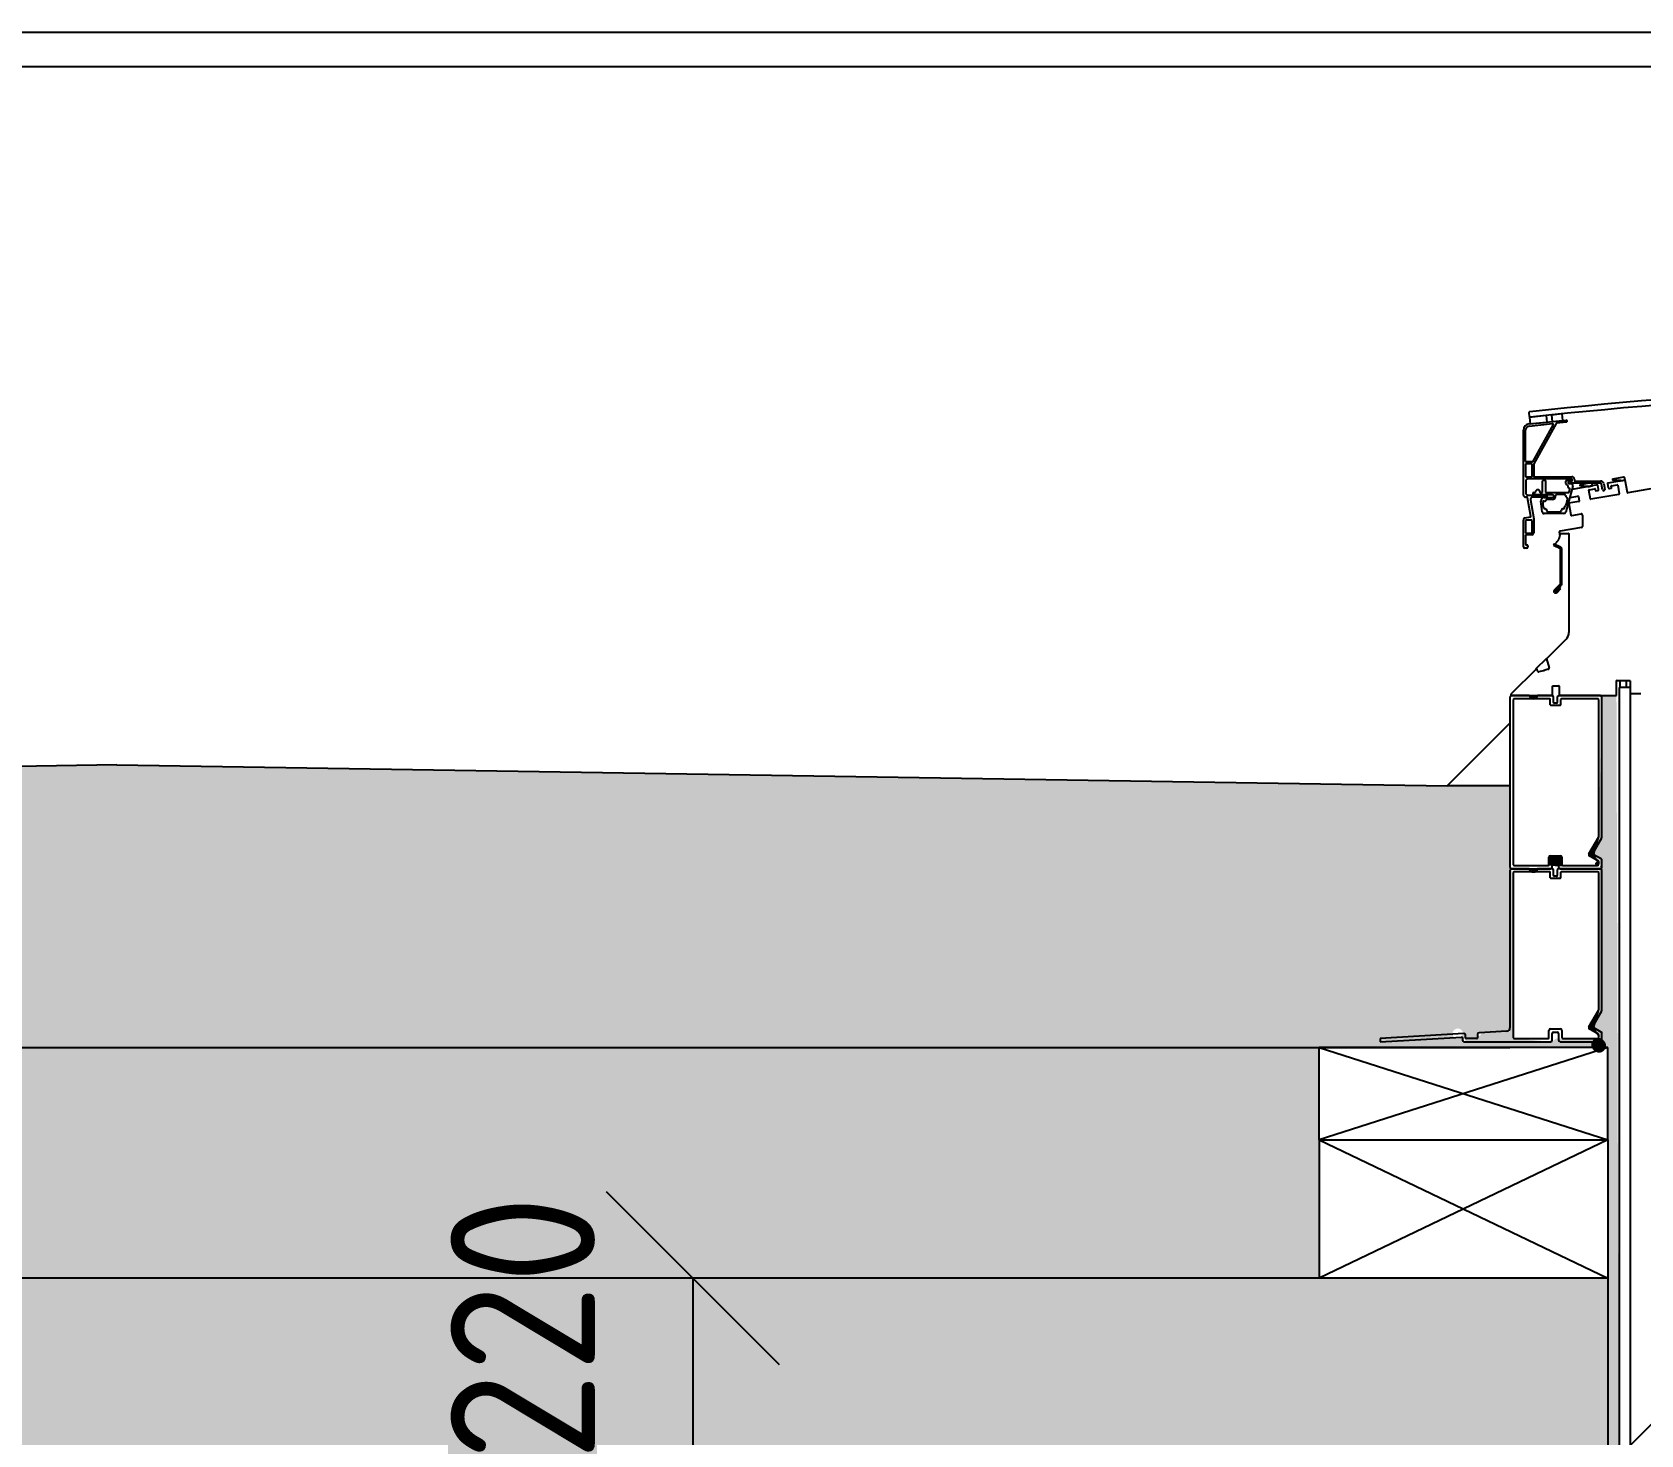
# Model space of a CAD drawing. Extents: x 3792242 to 5145247, y -1546315 to -1031918.
# Drawn here: x 4029057 to 4030451, y -1493366 to -1492150 of the extents above; entities that cross this region are included whole.
import ezdxf

# ---------------------------------------------------------------- set-up
doc = ezdxf.new("R2010")
doc.units = 0
doc.header["$MEASUREMENT"] = 0
doc.layers.get('0').update_dxf_attribs({"linetype": 'CONTINUOUS'})
doc.layers.get('Defpoints').update_dxf_attribs({"color": 61, "linetype": 'CONTINUOUS'})
for name, color, linetype in [('body', 7, 'CONTINUOUS'), ('HATCH', 7, 'CONTINUOUS'), ('KÓTY', 4, 'CONTINUOUS'), ('MÚRY', 1, 'CONTINUOUS'), ('OKNÁ', 143, 'CONTINUOUS'), ('TENKÁ', 7, 'CONTINUOUS'), ('ŠRAFY', 82, 'CONTINUOUS'), ('šrafy-múry', 8, 'CONTINUOUS')]:
    doc.layers.add(name, color=color, linetype=linetype)
doc.styles.add('STYLE1', font='isocp.shx')
doc.dimstyles.new('STANDARD-50', dxfattribs={"dimtxt": 125, "dimasz": 150, "dimexe": 10, "dimexo": 200, "dimgap": 20, "dimtad": 1, "dimdsep": 46, "dimlunit": 6, "dimtxsty": 'STYLE1', "dimblk1": 'OBLIQUE', "dimblk2": 'OBLIQUE', "dimsah": 1, "dimcen": 2.5, "dimse1": 1, "dimse2": 1, "dimadec": 0, "dimazin": 0, "dimtfac": 1, "dimtmove": 1, "dimatfit": 3, "dimldrblk": 'OBLIQUE', "dimfxl": 1, "dimtolj": 1, "dimtzin": 0, "dimarcsym": 0})
pattern_1 = [(0, (-1113810.456, 33513.662), (0, 37.5), [37.5, -37.5]), (90, (-1113810.456, 33513.662), (-37.5, 2e-15), [37.5, -37.5])]
pattern_2 = [(45, (-1113810.45642, 33513.66202), (-0.0883883476483, 0.0883883476483), [])]

# ---------------------------------------------------------------- blocks, each defined once
blk = doc.blocks.new('_OBLIQUE')
at = {"color": 0, "linetype": 'ByBlock'}
blk.add_line((-0.5, -0.5), (0.5, 0.5), dxfattribs=at)
blk = doc.blocks.new('*D39937')
at = {"layer": 'Defpoints', "color": 0}
for p in [(4030422, -1493170.1), (4031322, -1493170.1), (4031322, -1493394.3)]:
    blk.add_point(p, dxfattribs=at)
at = {"layer": 'KÓTY', "color": 0, "lineweight": -2}
blk.add_line((4030422, -1493394.3), (4031322, -1493394.3), dxfattribs=at)
at = {"layer": 'KÓTY', "color": 0, "linetype": 'ByBlock', "lineweight": -2, "xscale": 150, "yscale": 150, "zscale": 150, "rotation": 180}
blk.add_blockref('_OBLIQUE', (4030422, -1493394.3), dxfattribs=at)
at = {"layer": 'KÓTY', "color": 0, "linetype": 'ByBlock', "lineweight": -2, "xscale": 150, "yscale": 150, "zscale": 150}
blk.add_blockref('_OBLIQUE', (4031322, -1493394.3), dxfattribs=at)
at = {"layer": 'KÓTY', "color": 0, "insert": (4030872, -1493311.8), "char_height": 125, "attachment_point": 5, "style": 'STYLE1'}
blk.add_mtext('\\A1;900', dxfattribs=at)
blk = doc.blocks.new('*D49934')
at = {"layer": 'Defpoints', "color": 0}
for p in [(4029121.5, -1493230.1), (4029121.5, -1493450.1), (4029629.5, -1493450.1)]:
    blk.add_point(p, dxfattribs=at)
at = {"layer": 'KÓTY', "color": 0, "lineweight": -2, "ltscale": 0.25}
blk.add_line((4029629.5, -1493230.1), (4029629.5, -1493450.1), dxfattribs=at)
at = {"layer": 'KÓTY', "color": 0, "linetype": 'ByBlock', "lineweight": -2, "xscale": 150, "yscale": 150, "zscale": 150}
for p, rotation in [((4029629.5, -1493230.1), 90), ((4029629.5, -1493450.1), 270)]:
    blk.add_blockref('_OBLIQUE', p, dxfattribs=dict(at, rotation=rotation))
at = {"layer": 'KÓTY', "color": 0, "insert": (4029482, -1493273.3), "char_height": 125, "attachment_point": 5, "rotation": 90, "style": 'STYLE1'}
blk.add_mtext('\\A1;220', dxfattribs=at)
blk = doc.blocks.new('*D49991')
at = {"layer": 'Defpoints', "color": 0}
for p in [(4030560, -1493230.1), (4030560, -1496130.1), (4030560, -1496130.1)]:
    blk.add_point(p, dxfattribs=at)
at = {"layer": 'KÓTY', "color": 0, "lineweight": -2, "ltscale": 0.25}
blk.add_line((4030560, -1493230.1), (4030560, -1496130.1), dxfattribs=at)
at = {"layer": 'KÓTY', "color": 0, "linetype": 'ByBlock', "lineweight": -2, "xscale": 150, "yscale": 150, "zscale": 150}
for p, rotation in [((4030560, -1493230.1), 90), ((4030560, -1496130.1), 270)]:
    blk.add_blockref('_OBLIQUE', p, dxfattribs=dict(at, rotation=rotation))
at = {"layer": 'KÓTY', "color": 0, "insert": (4030477.5, -1494680.1), "char_height": 125, "attachment_point": 5, "rotation": 90, "style": 'STYLE1'}
blk.add_mtext('\\A1;2ﾠ900', dxfattribs=at)

msp = doc.modelspace()

# ---------------------------------------------------------------- hatches: boundary and pattern name
at = {"layer": 'HATCH'}
h = msp.add_hatch(dxfattribs=at)
h.set_pattern_fill('ANSI31', color=256)
h.set_pattern_definition(pattern_2)
edge = h.paths.add_edge_path()
edge.add_arc((4030380.636, -1492733.09), 0.45, 270, 360)
h = msp.add_hatch(dxfattribs=at)
h.set_pattern_fill('ANSI31', color=256)
h.set_pattern_definition(pattern_2)
edge = h.paths.add_edge_path()
edge.add_arc((4030413.57, -1492869.017), 0.562, 179.98819, 60.009884, ccw=False)
h.paths.add_polyline_path([(4030414.132, -1492847.55), (4030409.916, -1492863.01), (4030413.851, -1492868.53), (4030406.074, -1492864.039)], flags=16)
h = msp.add_hatch(dxfattribs=at)
h.set_pattern_fill('ANSI31', color=256)
h.set_pattern_definition(pattern_2)
h.paths.add_polyline_path([(4030380.852, -1492863.852), (4030382.821, -1492872.29), (4030377.162, -1492872.29), (4030371.008, -1492871.727), (4030371.008, -1492865.258)])
h = msp.add_hatch(dxfattribs=at)
h.set_pattern_fill('ANSI31', color=256)
h.set_pattern_definition(pattern_2)
edge = h.paths.add_edge_path()
edge.add_arc((4030412.867, -1492871.024), 1.266, 270, 243.641798, ccw=False)
h = msp.add_hatch(dxfattribs=at)
h.set_pattern_fill('ANSI31', color=256)
h.set_pattern_definition(pattern_2)
edge = h.paths.add_edge_path()
edge.add_arc((4030416.566, -1492873.317), 0.536, 85.516911, 314.999909, ccw=False)
h = msp.add_hatch(dxfattribs=at)
h.set_pattern_fill('ANSI31', color=256)
h.set_pattern_definition(pattern_2)
edge = h.paths.add_edge_path()
edge.add_arc((4030380.636, -1492883.09), 0.45, 270, 360)
h = msp.add_hatch(dxfattribs=at)
h.set_pattern_fill('ANSI31', color=256)
h.set_pattern_definition(pattern_2)
edge = h.paths.add_edge_path()
edge.add_arc((4030381.649, -1492878.477), 0.563, 90, 179.993176, ccw=False)
h = msp.add_hatch(dxfattribs=at)
h.set_pattern_fill('ANSI31', color=256)
h.set_pattern_definition(pattern_2)
edge = h.paths.add_edge_path()
edge.add_arc((4030413.57, -1493019.017), 0.562, 179.98819, 60.009884, ccw=False)
h.paths.add_polyline_path([(4030409.916, -1493013.01), (4030413.851, -1493018.53), (4030406.074, -1493014.039), (4030414.132, -1492997.55)], flags=16)
h = msp.add_hatch(dxfattribs=at)
h.set_pattern_fill('ANSI31', color=256)
h.set_pattern_definition(pattern_2)
edge = h.paths.add_edge_path()
edge.add_arc((4030414.199, -1493027.981), 5.845, 103.179101, 76.820899)
at = {"layer": 'OKNÁ'}
h = msp.add_hatch(color=256, dxfattribs=at)
edge = h.paths.add_edge_path()
edge.add_line((4030361.253, -1492725.102), (4030353.992, -1492725.102))
edge.add_arc((4030357.623, -1492724.165), 3.75, 194.477474, 345.522526)
h = msp.add_hatch(color=256, dxfattribs=at)
edge = h.paths.add_edge_path()
edge.add_line((4030361.253, -1492875.102), (4030353.992, -1492875.102))
edge.add_arc((4030357.623, -1492874.165), 3.75, 194.477474, 345.522526)
at = {"layer": 'ŠRAFY'}
h = msp.add_hatch(dxfattribs=at)
h.set_pattern_fill('SQUARE', color=256, scale=300)
h.set_pattern_definition(pattern_1)
h.paths.add_polyline_path([(4030172.044, -1493030.108), (4030337.257, -1493030.108), (4030422.044, -1493030.108), (4030422.044, -1493110.108), (4030422.044, -1493230.108), (4030422.044, -1493450.108), (4030054.221, -1493450.108), (4029304.221, -1493450.108), (4029172.044, -1493450.108), (4029172.044, -1493500.108), (4030431.886, -1493500.108), (4030429.543, -1492725.102), (4030416.945, -1492725.102), (4030414.132, -1492847.55), (4030406.074, -1492864.039), (4030413.851, -1492868.53), (4030416.945, -1492873.696), (4030413.57, -1492877.915), (4030414.132, -1492997.55), (4030406.074, -1493014.039), (4030413.851, -1493018.53), (4030415.532, -1493022.29), (4030382.821, -1493022.29), (4030377.158, -1493022.29), (4030373.606, -1493025.102), (4030340.632, -1493022.29), (4030340.07, -1493015.563), (4030340.07, -1492878.477), (4030337.257, -1492875.102), (4030337.257, -1492803.248), (4030282.857, -1492803.248), (4029130.474, -1492785.132), (4022132.044, -1492890.108), (4020592.044, -1492812.858), (4018192.044, -1492848.858), (4015442.044, -1492890.108), (4013439.044, -1492860.063), (4012402.044, -1492844.508), (4009362.044, -1492890.108), (4009362.044, -1493030.108)])
h.paths.add_polyline_path([(4009864.544, -1493023.907), (4009864.544, -1492736.309), (4010114.544, -1492736.309), (4010114.544, -1493023.907)], flags=24)
h.paths.add_polyline_path([(4030409.916, -1493013.01), (4030413.851, -1493018.53), (4030406.074, -1493014.039), (4030414.132, -1492997.55)], flags=16)
h.paths.add_polyline_path([(4030414.132, -1492847.55), (4030409.916, -1492863.01), (4030413.851, -1492868.53), (4030406.074, -1492864.039)], flags=16)
edge = h.paths.add_edge_path(flags=16)
edge.add_arc((4030310.539, -1493018.696), 1.406, 93.342449, 81.023743, ccw=False)
edge = h.paths.add_edge_path(flags=16)
edge.add_arc((4030297.414, -1493023.696), 1.406, 0.000182, 270, ccw=False)
edge = h.paths.add_edge_path(flags=16)
edge.add_arc((4030292.056, -1493018.045), 4.463, 355.596642, 318.753765)
edge = h.paths.add_edge_path(flags=16)
edge.add_arc((4030295.445, -1493021.549), 0.563, 180.001833, 93.3409, ccw=False)
edge = h.paths.add_edge_path(flags=16)
edge.add_arc((4030308.57, -1493021.727), 0.562, 269.99853, 217.362161, ccw=False)
edge = h.paths.add_edge_path(flags=16)
edge.add_arc((4030299.382, -1493021.727), 0.562, 270.00147, 359.996396)
h.paths.add_polyline_path([(4029357.044, -1493417.137), (4029357.044, -1493129.539), (4029607.044, -1493129.539), (4029607.044, -1493417.137)], flags=24)
h.paths.add_polyline_path([(4022658.044, -1493417.137), (4022658.044, -1493129.539), (4022908.044, -1493129.539), (4022908.044, -1493417.137)], flags=24)
h.paths.add_polyline_path([(4014982.044, -1493417.137), (4014982.044, -1493129.539), (4015232.044, -1493129.539), (4015232.044, -1493417.137)], flags=24)
h.paths.add_polyline_path([(4009799.544, -1493417.137), (4009799.544, -1493129.539), (4010049.544, -1493129.539), (4010049.544, -1493417.137)], flags=24)
h = msp.add_hatch(dxfattribs=at)
h.set_pattern_fill('SQUARE', color=256, scale=300)
h.set_pattern_definition(pattern_1)
h.paths.add_polyline_path([(4030172.044, -1493030.108), (4009362.044, -1493030.108), (4009362.044, -1493230.108), (4030172.044, -1493230.108), (4030172.044, -1493110.108)])
h.paths.add_polyline_path([(4029357.044, -1493417.137), (4029357.044, -1493129.539), (4029607.044, -1493129.539), (4029607.044, -1493417.137)], flags=24)
h.paths.add_polyline_path([(4022658.044, -1493417.137), (4022658.044, -1493129.539), (4022908.044, -1493129.539), (4022908.044, -1493417.137)], flags=24)
h.paths.add_polyline_path([(4014982.044, -1493417.137), (4014982.044, -1493129.539), (4015232.044, -1493129.539), (4015232.044, -1493417.137)], flags=24)
h.paths.add_polyline_path([(4009799.544, -1493417.137), (4009799.544, -1493129.539), (4010049.544, -1493129.539), (4010049.544, -1493417.137)], flags=24)
at = {"layer": 'šrafy-múry'}
h = msp.add_hatch(dxfattribs=at)
h.set_pattern_fill('ANSI36', color=253, scale=800, angle=360)
h.set_pattern_definition([(45, (139723.04, 33513.66), (53.0330086, 194.4543648), [250, -50, 0, -50])])
h.paths.add_polyline_path([(4030422.044, -1493230.108), (4009362.044, -1493230.108), (4009162.044, -1493230.108), (4009162.044, -1492530.108), (4009002.044, -1492530.108), (4009002.044, -1493700.108), (4009252.044, -1493700.108), (4009252.044, -1493450.108), (4012402.044, -1493450.108), (4012517.044, -1493450.108), (4015592.044, -1493450.108), (4015592.044, -1493700.108), (4015892.044, -1493700.108), (4015892.044, -1493450.108), (4022232.044, -1493450.108), (4022232.044, -1493700.108), (4022532.044, -1493700.108), (4022532.044, -1493450.108), (4028872.044, -1493450.108), (4028872.044, -1493700.108), (4029172.044, -1493700.108), (4029172.044, -1493450.108), (4030422.044, -1493450.108)])
h.paths.add_polyline_path([(4031322.044, -1493450.108), (4032187.044, -1493450.108), (4032302.044, -1493450.108), (4035512.044, -1493450.108), (4035512.044, -1493700.108), (4035812.044, -1493700.108), (4035812.044, -1493450.108), (4042092.044, -1493450.108), (4042092.044, -1493700.108), (4042432.044, -1493700.108), (4042432.044, -1492280.108), (4042272.044, -1492280.108), (4042272.044, -1493230.108), (4042072.044, -1493230.108), (4031322.044, -1493230.108)])

# ---------------------------------------------------------------- linework, layer by layer
for p, q in [((4030431.886, -1492718.217), (4030431.886, -1493523.546)), ((4030441.261, -1492722.302), (4030441.261, -1493516.046))]:
    msp.add_line(p, q)
at = {"layer": 'body'}
for p, q in [((4030172.044, -1493110.108), (4030422.044, -1493230.108)), ((4030422.044, -1493110.108), (4030172.044, -1493230.108))]:
    msp.add_line(p, q, dxfattribs=at)
at = {"layer": 'MÚRY'}
for p, q in [((4030282.834, -1492803.271), (4030337.257, -1492748.847)), ((4029130.474, -1492785.132), (4022132.044, -1492890.108)), ((4029130.474, -1492785.132), (4030282.834, -1492803.271)), ((4030422.044, -1493110.108), (4030422.044, -1493450.108))]:
    msp.add_line(p, q, dxfattribs=at)
at = {"layer": 'OKNÁ'}
for p, q in [((4030353.61, -1492480.072), (4030353.906, -1492482.868)), ((4030368.993, -1492482.432), (4030354.074, -1492483.989)), ((4030369.585, -1492488.026), (4030368.993, -1492482.432)), ((4030382.62, -1492481.03), (4030373.292, -1492481.973)), ((4030373.292, -1492481.973), (4030373.863, -1492487.569)), ((4030383.191, -1492486.626), (4030382.62, -1492481.03)), ((4030348.917, -1492551.301), (4030348.917, -1492495.083)), ((4030350.792, -1492522.145), (4030350.792, -1492495.083)), ((4030353.792, -1492489.671), (4030386.107, -1492486.285)), ((4030353.988, -1492491.536), (4030374.254, -1492489.412)), ((4030354.074, -1492483.989), (4030354.666, -1492489.582)), ((4030354.666, -1492489.582), (4030369.585, -1492488.026)), ((4030374.713, -1492490.106), (4030356.828, -1492522.372)), ((4030377.307, -1492489.294), (4030357.976, -1492524.168)), ((4030373.863, -1492487.569), (4030383.191, -1492486.626)), ((4030386.166, -1492488.165), (4030377.668, -1492489.055)), ((4030386.417, -1492486.565), (4030386.417, -1492487.885)), ((4030350.792, -1492524.395), (4030350.792, -1492535.082)), ((4030356.136, -1492524.114), (4030351.074, -1492524.114)), ((4030356.418, -1492522.614), (4030351.261, -1492522.614)), ((4030356.417, -1492535.082), (4030356.417, -1492524.395)), ((4030357.917, -1492524.395), (4030357.917, -1492534.895)), ((4030351.074, -1492535.364), (4030356.136, -1492535.364)), ((4030390.824, -1492537.239), (4030352.855, -1492537.239)), ((4030358.386, -1492535.364), (4030390.824, -1492535.364)), ((4030365.505, -1492549.206), (4030365.505, -1492538.894)), ((4030365.973, -1492538.425), (4030367.725, -1492538.425)), ((4030368.194, -1492538.894), (4030368.194, -1492549.206)), ((4030387.613, -1492537.488), (4030388.153, -1492537.488)), ((4030388.912, -1492538.864), (4030388.082, -1492538.864)), ((4030391.292, -1492538.645), (4030391.292, -1492537.707)), ((4030393.167, -1492537.707), (4030393.167, -1492538.645)), ((4030437.146, -1492538.304), (4030422.114, -1492540.954)), ((4030435.757, -1492535.829), (4030426.339, -1492537.49)), ((4030426.382, -1492538.046), (4030433.014, -1492538.473)), ((4030433.044, -1492539.031), (4030437.146, -1492538.307)), ((4030437.146, -1492538.307), (4030436.843, -1492536.59)), ((4030439.051, -1492549.106), (4030437.146, -1492538.304)), ((4030350.98, -1492539.114), (4030350.98, -1492549.426)), ((4030352.855, -1492551.301), (4030368.605, -1492551.301)), ((4030357.943, -1492549.206), (4030358.827, -1492549.206)), ((4030373.88, -1492550.958), (4030357.943, -1492550.958)), ((4030363.876, -1492549.206), (4030365.505, -1492549.206)), ((4030368.194, -1492549.206), (4030387.977, -1492549.206)), ((4030384.372, -1492550.835), (4030377.698, -1492550.835)), ((4030391.7, -1492543.598), (4030385.704, -1492565.975)), ((4030385.8, -1492541.176), (4030385.8, -1492539.301)), ((4030387.551, -1492539.395), (4030387.551, -1492540.707)), ((4030388.082, -1492541.238), (4030389.889, -1492541.238)), ((4030388.489, -1492548.813), (4030389.248, -1492545.981)), ((4030390.94, -1492546.616), (4030389.227, -1492553.011)), ((4030389.417, -1492539.582), (4030389.417, -1492539.395)), ((4030389.547, -1492553.361), (4030396.185, -1492552.19)), ((4030389.699, -1492539.114), (4030390.824, -1492539.114)), ((4030415.75, -1492540.989), (4030390.824, -1492540.989)), ((4030413.142, -1492542.537), (4030391.163, -1492546.412)), ((4030393.636, -1492539.114), (4030415.75, -1492539.114)), ((4030396.511, -1492552.418), (4030397.228, -1492556.481)), ((4030407.413, -1492540.827), (4030397.995, -1492542.488)), ((4030398.038, -1492543.044), (4030404.669, -1492543.471)), ((4030404.7, -1492544.028), (4030408.802, -1492543.305)), ((4030407.014, -1492554.755), (4030405.646, -1492546.996)), ((4030405.874, -1492546.671), (4030410.86, -1492545.792)), ((4030431.714, -1492550.685), (4030407.34, -1492554.983)), ((4030408.802, -1492543.305), (4030408.499, -1492541.588)), ((4030408.802, -1492543.305), (4030408.802, -1492543.305)), ((4030411.186, -1492546.02), (4030411.447, -1492547.5)), ((4030411.772, -1492547.728), (4030413.342, -1492547.452)), ((4030414.102, -1492546.365), (4030413.467, -1492542.765)), ((4030417.557, -1492546.776), (4030416.673, -1492541.763)), ((4030418.519, -1492541.438), (4030419.403, -1492546.451)), ((4030421.796, -1492541.409), (4030422.412, -1492544.9)), ((4030423.498, -1492545.661), (4030425.067, -1492545.384)), ((4030425.295, -1492545.058), (4030425.035, -1492543.581)), ((4030425.263, -1492543.255), (4030430.249, -1492542.376)), ((4030430.575, -1492542.604), (4030431.942, -1492550.36)), ((4030433.044, -1492539.031), (4030433.044, -1492539.031)), ((4030462.472, -1492545.262), (4030439.377, -1492549.334)), ((4030352.116, -1492553.176), (4030350.792, -1492553.176)), ((4030355.433, -1492569.759), (4030352.578, -1492553.563)), ((4030354.992, -1492555.377), (4030357.885, -1492571.784)), ((4030368.605, -1492553.176), (4030356.838, -1492553.176)), ((4030365.12, -1492565.69), (4030364.144, -1492556.628)), ((4030366.94, -1492553.519), (4030373.88, -1492553.519)), ((4030373.88, -1492555.147), (4030369.328, -1492555.147)), ((4030370.238, -1492565.736), (4030380.681, -1492565.736)), ((4030384.583, -1492562.423), (4030385.025, -1492560.772)), ((4030388.178, -1492558.648), (4030389.884, -1492568.324)), ((4030396.999, -1492556.806), (4030388.406, -1492558.322)), ((4030348.917, -1492596.301), (4030348.917, -1492572.957)), ((4030350.467, -1492571.111), (4030355.053, -1492570.302)), ((4030350.792, -1492573.239), (4030350.792, -1492583.926)), ((4030356.136, -1492572.957), (4030351.074, -1492572.957)), ((4030356.417, -1492583.926), (4030356.417, -1492573.239)), ((4030357.917, -1492572.159), (4030357.917, -1492583.926)), ((4030383.893, -1492567.364), (4030366.984, -1492567.364)), ((4030399.237, -1492579.336), (4030380.63, -1492582.616)), ((4030390.97, -1492569.084), (4030398.911, -1492567.684)), ((4030400.011, -1492568.607), (4030400.011, -1492578.412)), ((4030350.792, -1492586.176), (4030350.792, -1492593.957)), ((4030351.074, -1492584.207), (4030356.136, -1492584.207)), ((4030356.136, -1492585.707), (4030351.261, -1492585.707)), ((4030351.261, -1492594.426), (4030351.73, -1492594.426)), ((4030375.426, -1492593.852), (4030376.572, -1492593.235)), ((4030376.572, -1492593.235), (4030377.785, -1492592.155)), ((4030377.785, -1492592.155), (4030378.292, -1492591.531)), ((4030378.292, -1492591.531), (4030378.688, -1492591.029)), ((4030378.688, -1492591.029), (4030378.992, -1492590.624)), ((4030378.992, -1492590.624), (4030379.222, -1492590.296)), ((4030379.222, -1492590.296), (4030379.398, -1492590.021)), ((4030379.398, -1492590.021), (4030379.538, -1492589.778)), ((4030379.538, -1492589.778), (4030379.658, -1492589.547)), ((4030379.658, -1492589.547), (4030379.763, -1492589.325)), ((4030379.763, -1492589.325), (4030379.854, -1492589.111)), ((4030379.854, -1492589.111), (4030379.935, -1492588.906)), ((4030379.935, -1492588.906), (4030380.007, -1492588.708)), ((4030380.007, -1492588.708), (4030380.072, -1492588.517)), ((4030380.072, -1492588.517), (4030380.132, -1492588.333)), ((4030380.132, -1492588.333), (4030380.189, -1492588.156)), ((4030380.189, -1492588.156), (4030380.245, -1492587.985)), ((4030380.245, -1492587.985), (4030380.299, -1492587.82)), ((4030380.299, -1492587.82), (4030380.352, -1492587.659)), ((4030380.407, -1492584.771), (4030380.324, -1492584.477)), ((4030380.352, -1492587.659), (4030380.401, -1492587.502)), ((4030380.401, -1492587.502), (4030380.448, -1492587.348)), ((4030380.435, -1492584.874), (4030380.407, -1492584.771)), ((4030380.466, -1492584.992), (4030380.435, -1492584.874)), ((4030380.448, -1492587.348), (4030380.49, -1492587.197)), ((4030380.499, -1492585.122), (4030380.466, -1492584.992)), ((4030380.49, -1492587.197), (4030380.528, -1492587.048)), ((4030380.53, -1492585.261), (4030380.499, -1492585.122)), ((4030380.528, -1492587.048), (4030380.56, -1492586.899)), ((4030380.56, -1492585.406), (4030380.53, -1492585.261)), ((4030380.586, -1492585.556), (4030380.56, -1492585.406)), ((4030380.56, -1492586.899), (4030380.587, -1492586.751)), ((4030380.608, -1492585.707), (4030380.586, -1492585.556)), ((4030380.587, -1492586.751), (4030380.608, -1492586.603)), ((4030380.624, -1492585.858), (4030380.608, -1492585.707)), ((4030380.608, -1492586.603), (4030380.624, -1492586.454)), ((4030380.633, -1492586.008), (4030380.624, -1492585.858)), ((4030380.624, -1492586.454), (4030380.633, -1492586.306)), ((4030380.636, -1492586.157), (4030380.633, -1492586.008)), ((4030380.633, -1492586.306), (4030380.636, -1492586.157)), ((4030380.793, -1492584.477), (4030388.011, -1492584.477)), ((4030388.293, -1492584.758), (4030388.293, -1492670.319)), ((4030351.73, -1492597.239), (4030349.855, -1492597.239)), ((4030352.667, -1492595.364), (4030352.667, -1492596.301)), ((4030385.821, -1492676.286), (4030369.102, -1492693.005)), ((4030360.222, -1492701.885), (4030338.136, -1492723.971)), ((4030359.768, -1492702.029), (4030369.143, -1492692.655)), ((4030361.181, -1492703.831), (4030360.693, -1492702.011)), ((4030365.924, -1492703.53), (4030362.329, -1492704.494)), ((4030366.525, -1492703.855), (4030365.924, -1492703.53)), ((4030366.831, -1492703.287), (4030366.525, -1492703.855)), ((4030370.479, -1492702.31), (4030366.831, -1492703.287)), ((4030369.029, -1492693.277), (4030371.142, -1492701.162)), ((4030374.23, -1492724.821), (4030374.23, -1492716.946)), ((4030374.511, -1492716.665), (4030379.574, -1492716.665)), ((4030379.855, -1492716.946), (4030379.855, -1492724.821)), ((4030429.543, -1492725.102), (4030429.543, -1492712.258)), ((4030429.824, -1492711.977), (4030432.824, -1492711.977)), ((4030441.261, -1492718.217), (4030431.886, -1492718.217)), ((4030432.589, -1492711.977), (4030432.589, -1492718.217)), ((4030432.824, -1492711.977), (4030437.511, -1492711.977)), ((4030437.511, -1492711.977), (4030440.98, -1492711.977)), ((4030437.969, -1492711.977), (4030437.969, -1492718.217)), ((4030441.261, -1492712.258), (4030441.261, -1492722.29)), ((4030337.257, -1492726.508), (4030337.257, -1492873.696)), ((4030338.605, -1492725.102), (4030373.949, -1492725.102)), ((4030353.992, -1492725.102), (4030338.664, -1492725.102)), ((4030340.07, -1492728.477), (4030340.07, -1492871.727)), ((4030371.618, -1492727.915), (4030340.632, -1492727.915)), ((4030373.587, -1492725.102), (4030361.253, -1492725.102)), ((4030372.18, -1492733.09), (4030372.18, -1492728.477)), ((4030380.636, -1492733.54), (4030372.63, -1492733.54)), ((4030374.993, -1492731.102), (4030374.993, -1492726.508)), ((4030377.711, -1492731.665), (4030375.555, -1492731.665)), ((4030378.274, -1492726.508), (4030378.274, -1492731.102)), ((4030415.539, -1492725.102), (4030379.68, -1492725.102)), ((4030380.136, -1492725.102), (4030429.543, -1492725.102)), ((4030381.086, -1492728.477), (4030381.086, -1492733.09)), ((4030413.57, -1492727.915), (4030381.649, -1492727.915)), ((4030414.132, -1492847.55), (4030414.132, -1492728.477)), ((4030416.945, -1492848.304), (4030416.945, -1492726.508)), ((4030442.199, -1492723.227), (4030450.636, -1492723.227)), ((4030337.244, -1492748.847), (4030337.244, -1492803.248)), ((4030337.257, -1492803.248), (4030282.857, -1492803.248)), ((4030405.61, -1492862.311), (4030414.132, -1492847.55)), ((4030409.452, -1492861.281), (4030416.945, -1492848.304)), ((4030340.632, -1492872.29), (4030370.446, -1492872.29)), ((4030371.008, -1492871.727), (4030371.008, -1492865.258)), ((4030372.415, -1492863.852), (4030380.852, -1492863.852)), ((4030373.821, -1492873.696), (4030373.821, -1492868.071)), ((4030375.227, -1492866.665), (4030378.04, -1492866.665)), ((4030379.446, -1492868.071), (4030379.446, -1492873.696)), ((4030382.258, -1492865.258), (4030382.258, -1492871.727)), ((4030382.821, -1492872.29), (4030412.867, -1492872.29)), ((4030413.851, -1492868.53), (4030406.074, -1492864.039)), ((4030416.242, -1492866.662), (4030409.916, -1492863.01)), ((4030414.132, -1492871.024), (4030414.132, -1492869.017)), ((4030416.945, -1492873.696), (4030416.945, -1492867.88)), ((4030337.257, -1492876.509), (4030337.257, -1493013.074)), ((4030353.992, -1492875.102), (4030338.664, -1492875.102)), ((4030338.664, -1492875.102), (4030372.415, -1492875.102)), ((4030340.07, -1492878.477), (4030340.07, -1493021.727)), ((4030371.618, -1492877.915), (4030340.632, -1492877.915)), ((4030373.587, -1492875.102), (4030361.253, -1492875.102)), ((4030372.18, -1492883.09), (4030372.18, -1492878.477)), ((4030380.636, -1492883.54), (4030372.63, -1492883.54)), ((4030374.993, -1492881.102), (4030374.993, -1492876.509)), ((4030377.711, -1492881.665), (4030375.555, -1492881.665)), ((4030378.274, -1492876.509), (4030378.274, -1492881.102)), ((4030415.539, -1492875.102), (4030379.68, -1492875.102)), ((4030380.852, -1492875.102), (4030415.539, -1492875.102)), ((4030381.086, -1492878.477), (4030381.086, -1492883.09)), ((4030413.57, -1492877.915), (4030381.649, -1492877.915)), ((4030414.132, -1492997.55), (4030414.132, -1492878.477)), ((4030416.945, -1492998.304), (4030416.945, -1492876.509)), ((4030405.61, -1493012.311), (4030414.132, -1492997.55)), ((4030409.452, -1493011.281), (4030416.945, -1492998.304)), ((4030297.332, -1493018.058), (4030224.757, -1493022.295)), ((4030224.757, -1493022.295), (4030224.921, -1493025.102)), ((4030224.921, -1493025.102), (4030295.412, -1493020.987)), ((4030296.007, -1493021.549), (4030296.007, -1493023.696)), ((4030297.414, -1493025.102), (4030372.415, -1493025.102)), ((4030298.82, -1493021.727), (4030298.82, -1493019.462)), ((4030308.57, -1493022.29), (4030299.382, -1493022.29)), ((4030309.132, -1493018.696), (4030309.132, -1493021.727)), ((4030334.609, -1493015.882), (4030310.457, -1493017.292)), ((4030340.632, -1493022.29), (4030370.446, -1493022.29)), ((4030371.008, -1493021.727), (4030371.008, -1493015.259)), ((4030372.415, -1493013.852), (4030380.852, -1493013.852)), ((4030373.821, -1493023.696), (4030373.821, -1493018.071)), ((4030375.227, -1493016.665), (4030378.04, -1493016.665)), ((4030379.446, -1493018.071), (4030379.446, -1493023.696)), ((4030380.852, -1493025.102), (4030415.539, -1493025.102)), ((4030382.258, -1493015.259), (4030382.258, -1493021.727)), ((4030382.821, -1493022.29), (4030412.867, -1493022.29)), ((4030413.851, -1493018.53), (4030406.074, -1493014.039)), ((4030416.242, -1493016.662), (4030409.916, -1493013.01)), ((4030414.132, -1493021.024), (4030414.132, -1493019.017)), ((4030416.945, -1493023.696), (4030416.945, -1493017.88))]:
    msp.add_line(p, q, dxfattribs=at)
at = {"layer": 'OKNÁ', "linetype": 'Continuous', "lineweight": 30}
for p, q in [((4030375.426, -1492593.852), (4030375.029, -1492594.702)), ((4030375.029, -1492594.702), (4030380.509, -1492597.257)), ((4030380.946, -1492596.426), (4030375.426, -1492593.852)), ((4030381.051, -1492598.107), (4030381.051, -1492628.038)), ((4030381.988, -1492628.173), (4030381.988, -1492598.063)), ((4030380.776, -1492628.701), (4030375.837, -1492633.639)), ((4030376.5, -1492634.302), (4030381.535, -1492629.268)), ((4030380.478, -1492631.65), (4030377.163, -1492634.965)), ((4030377.826, -1492635.628), (4030381.141, -1492632.313)), ((4030381.141, -1492632.313), (4030380.478, -1492631.65))]:
    msp.add_line(p, q, dxfattribs=at)
at = {"layer": 'OKNÁ', "linetype": 'Continuous', "lineweight": 0}
msp.add_line((4030415.95, -1492725.102), (4030428.137, -1492725.102), dxfattribs=at)
at = {"layer": 'OKNÁ'}
for centre, radius, start, end in [((4030890.792, -1497555.473), 5104.688, 90.210441, 96.031188), ((4030890.792, -1497555.473), 5100, 90.210635, 96.031182), ((4030354.542, -1492479.973), 0.938, 96.031188, 186.041713), ((4030354.839, -1492482.77), 0.937, 186.041713, 276.031182), ((4030354.36, -1492495.083), 5.442, 95.981004, 180), ((4030354.36, -1492495.083), 3.567, 95.981004, 180), ((4030374.303, -1492489.879), 0.469, 331, 95.981004), ((4030377.717, -1492489.521), 0.469, 95.981005, 151), ((4030386.136, -1492486.565), 0.281, 0, 95.981004), ((4030386.136, -1492487.885), 0.281, 275.981004, 0), ((4030351.261, -1492522.145), 0.469, 180, 270), ((4030351.074, -1492524.395), 0.281, 90, 180), ((4030356.136, -1492524.395), 0.281, 0, 90), ((4030356.418, -1492522.145), 0.469, 270, 331), ((4030358.386, -1492524.395), 0.469, 151, 180), ((4030351.074, -1492535.082), 0.281, 180, 270), ((4030352.855, -1492539.114), 1.875, 90, 180), ((4030356.136, -1492535.082), 0.281, 270, 0), ((4030358.386, -1492534.895), 0.469, 180, 270), ((4030365.973, -1492538.894), 0.469, 90, 180), ((4030367.725, -1492538.894), 0.469, 0, 90), ((4030387.613, -1492539.301), 1.813, 90, 180), ((4030388.082, -1492539.395), 0.53, 90, 180), ((4030388.153, -1492538.832), 1.345, 30, 90), ((4030388.911, -1492538.395), 0.47, 270.182218, 30), ((4030390.824, -1492537.707), 2.344, 0, 90), ((4030390.824, -1492537.707), 0.469, 0, 90), ((4030390.824, -1492538.645), 0.469, 270, 0), ((4030393.636, -1492538.645), 0.469, 180, 270), ((4030426.397, -1492537.765), 0.281, 101.893505, 266.906096), ((4030432.995, -1492538.754), 0.281, 279.999831, 86.318173), ((4030435.92, -1492536.753), 0.938, 10.000536, 100.000042), ((4030350.792, -1492551.301), 1.875, 180, 270), ((4030352.855, -1492549.426), 1.875, 180, 270), ((4030357.943, -1492550.082), 0.876, 89.992401, 270), ((4030358.827, -1492548.738), 0.469, 270, 359.32991), ((4030361.351, -1492548.767), 2.056, 0.67009, 179.32991), ((4030363.876, -1492548.738), 0.469, 180.67009, 270), ((4030368.605, -1492552.239), 0.937, 270, 90), ((4030373.88, -1492552.239), 1.28, 270, 90), ((4030373.88, -1492552.239), 2.909, 270, 6.968151), ((4030377.698, -1492551.772), 0.937, 90, 186.968151), ((4030384.372, -1492551.773), 0.938, 7.229913, 89.952422), ((4030387.342, -1492551.397), 2.056, 187.197727, 241.341777), ((4030387.613, -1492541.176), 1.813, 180, 253.20679), ((4030386.954, -1492543.361), 0.469, 358.461196, 73.20679), ((4030389.477, -1492543.429), 2.056, 178.461196, 254.32991), ((4030388.082, -1492540.707), 0.53, 180, 270), ((4030387.977, -1492548.676), 0.53, 270, 345), ((4030388.795, -1492545.859), 0.469, 345, 74.32991), ((4030389.699, -1492539.395), 0.281, 90, 180), ((4030390.824, -1492539.582), 1.406, 180, 270), ((4030389.889, -1492543.113), 1.875, 345, 90), ((4030391.212, -1492546.689), 0.281, 100.012962, 164.983856), ((4030396.234, -1492552.467), 0.281, 10.004237, 99.999524), ((4030398.053, -1492542.763), 0.281, 101.893505, 266.906095), ((4030404.651, -1492543.751), 0.281, 280.000007, 86.318173), ((4030405.923, -1492546.948), 0.281, 99.99993, 189.995422), ((4030407.576, -1492541.75), 0.937, 10.000536, 100.000042), ((4030410.909, -1492546.069), 0.281, 10.004237, 99.999524), ((4030411.724, -1492547.451), 0.281, 190.002413, 279.999698), ((4030413.191, -1492542.814), 0.281, 10.004237, 99.999524), ((4030413.179, -1492546.528), 0.937, 279.998034, 10.001852), ((4030415.75, -1492541.926), 2.813, 10, 90), ((4030415.75, -1492541.926), 0.937, 10, 90), ((4030418.48, -1492546.614), 0.938, 190, 10), ((4030422.182, -1492541.341), 0.392, 99.995044, 190.000706), ((4030423.335, -1492544.737), 0.938, 190.001062, 279.999863), ((4030425.312, -1492543.532), 0.281, 99.99993, 189.995422), ((4030425.018, -1492545.107), 0.281, 280.009368, 9.993732), ((4030430.298, -1492542.653), 0.281, 9.995656, 100.003488), ((4030431.665, -1492550.408), 0.281, 279.998112, 10.004989), ((4030439.328, -1492549.057), 0.281, 190.004237, 279.999524), ((4030352.116, -1492553.645), 0.469, 10, 90), ((4030356.838, -1492555.051), 1.875, 90, 190), ((4030366.941, -1492556.332), 2.813, 90.011727, 186.04861), ((4030366.984, -1492565.489), 1.875, 186.15, 270), ((4030365.12, -1492556.151), 1.09, 298.440643, 313.741363), ((4030412.853, -1492554.635), 47.278, 182.999988, 189.300012), ((4030366.532, -1492557.584), 0.922, 77.905585, 135.541083), ((4030365.921, -1492563.171), 0.937, 31.548773, 72.92836), ((4030367.509, -1492562.206), 0.921, 211.027327, 265.738161), ((4030367.031, -1492555.184), 1.53, 258.464055, 338.581719), ((4030367.269, -1492565.173), 2.055, 7.182335, 85.21488), ((4030369.327, -1492556.084), 0.937, 89.972314, 158.62131), ((4030370.238, -1492564.799), 0.937, 187.182335, 270), ((4030380.681, -1492564.799), 0.937, 270.001875, 352.81579), ((4030383.65, -1492565.173), 2.055, 89.487619, 172.81579), ((4030383.677, -1492562.18), 0.937, 269.487619, 345), ((4030383.893, -1492565.489), 1.875, 270, 345), ((4030385.931, -1492561.016), 0.938, 98.265359, 164.964808), ((4030299.741, -1492534.222), 89.858, 343.270878, 346.729122), ((4030385.91, -1492554.022), 0.934, 357.17508, 61.495193), ((4030387.762, -1492554.121), 0.92, 176.723205, 232.299585), ((4030388.455, -1492558.599), 0.281, 100.000105, 189.996402), ((4030389.498, -1492553.084), 0.281, 165.002369, 279.991059), ((4030396.951, -1492556.53), 0.281, 279.992178, 10.017517), ((4030407.291, -1492554.706), 0.281, 190.005227, 279.996885), ((4030350.792, -1492572.957), 1.875, 100, 180), ((4030351.074, -1492573.239), 0.281, 90, 180), ((4030354.972, -1492569.84), 0.469, 280, 10), ((4030356.136, -1492573.239), 0.281, 0, 90), ((4030355.761, -1492572.159), 2.156, 0, 10), ((4030390.807, -1492568.161), 0.937, 189.998278, 279.999877), ((4030399.074, -1492568.607), 0.937, 0.000143, 99.999419), ((4030399.074, -1492578.412), 0.938, 280.003369, 0.00037), ((4030351.074, -1492583.926), 0.281, 180, 270), ((4030351.261, -1492586.176), 0.469, 90, 180), ((4030351.261, -1492593.957), 0.469, 180, 270), ((4030351.73, -1492595.364), 0.937, 0, 90), ((4030356.136, -1492583.926), 1.781, 270, 0), ((4030356.136, -1492583.926), 0.281, 270, 0), ((4030380.793, -1492583.54), 0.937, 99.999574, 269.999285), ((4030388.011, -1492584.758), 0.281, 359.997107, 90.00147), ((4030349.855, -1492596.301), 0.938, 180, 270), ((4030351.73, -1492596.301), 0.938, 270, 0), ((4030379.855, -1492670.319), 8.438, 315.000242, 0.000101), ((4030360.421, -1492702.083), 0.281, 14.996514, 135.00199), ((4030362.086, -1492703.588), 0.937, 194.999836, 284.997826), ((4030369.301, -1492693.204), 0.281, 134.991366, 195.00208), ((4030370.236, -1492701.404), 0.937, 284.996486, 15.000675), ((4030374.511, -1492716.946), 0.281, 89.997316, 180.004108), ((4030379.574, -1492716.946), 0.281, 359.995892, 90.002684), ((4030429.824, -1492712.258), 0.281, 89.998149, 179.999005), ((4030440.98, -1492712.259), 0.281, 0.005609, 89.99866), ((4030338.664, -1492726.508), 1.406, 89.998773, 180.003219), ((4030338.605, -1492724.439), 0.663, 135.004181, 269.997745), ((4030340.632, -1492728.477), 0.563, 90, 180), ((4030357.623, -1492724.165), 3.75, 194.477474, 345.522526), ((4030371.618, -1492728.477), 0.563, 0, 90), ((4030372.63, -1492733.09), 0.45, 180, 270), ((4030373.587, -1492726.508), 1.406, 0, 90), ((4030373.949, -1492724.821), 0.281, 269.997316, 0.004107), ((4030375.555, -1492731.102), 0.562, 179.996396, 270.00147), ((4030377.711, -1492731.102), 0.563, 270.002555, 359.993888), ((4030379.68, -1492726.509), 1.406, 90.000383, 179.999333), ((4030380.136, -1492724.821), 0.281, 179.995893, 270.002684), ((4030380.636, -1492733.09), 0.45, 270, 0), ((4030381.649, -1492728.477), 0.563, 90.002555, 179.993176), ((4030413.57, -1492728.477), 0.563, 0, 90), ((4030415.539, -1492726.509), 1.406, 0.000667, 89.999617), ((4030442.199, -1492722.29), 0.937, 179.997752, 270.001394), ((4030340.632, -1492871.727), 0.562, 180, 270), ((4030370.446, -1492871.727), 0.562, 270.000938, 0.000938), ((4030372.415, -1492865.258), 1.406, 90, 180), ((4030375.227, -1492868.071), 1.406, 90.000383, 179.999333), ((4030378.04, -1492868.071), 1.406, 0.000667, 89.999617), ((4030380.852, -1492865.258), 1.406, 0, 90), ((4030382.821, -1492871.727), 0.563, 180, 270), ((4030406.707, -1492862.943), 1.266, 149.999962, 239.999969), ((4030410.548, -1492861.914), 1.266, 149.999902, 240.000163), ((4030412.867, -1492871.024), 1.266, 270, 0), ((4030413.57, -1492869.017), 0.562, 359.98819, 60.009884), ((4030415.538, -1492867.88), 1.406, 0.003153, 59.997177), ((4030338.664, -1492873.696), 1.406, 180, 270), ((4030338.664, -1492876.508), 1.406, 89.998773, 180.003219), ((4030340.632, -1492878.477), 0.563, 90, 180), ((4030357.623, -1492874.165), 3.75, 194.477474, 345.522526), ((4030371.618, -1492878.477), 0.563, 0, 90), ((4030372.63, -1492883.09), 0.45, 180, 270), ((4030372.415, -1492873.696), 1.406, 269.999897, 359.999818), ((4030373.587, -1492876.509), 1.406, 0, 90), ((4030375.555, -1492881.102), 0.562, 179.996396, 270.00147), ((4030377.711, -1492881.102), 0.563, 270.002555, 359.993888), ((4030379.68, -1492876.509), 1.406, 90.000383, 179.999333), ((4030380.852, -1492873.696), 1.406, 180.000182, 270.000103), ((4030380.636, -1492883.09), 0.45, 270, 0), ((4030381.649, -1492878.477), 0.563, 90.002555, 179.993176), ((4030413.57, -1492878.477), 0.563, 0, 90), ((4030415.539, -1492873.696), 1.406, 269.999897, 359.999818), ((4030415.539, -1492876.509), 1.406, 0.000667, 89.999617), ((4030406.707, -1493012.943), 1.266, 149.999962, 239.999969), ((4030410.548, -1493011.914), 1.266, 149.999902, 240.000163), ((4030295.445, -1493021.549), 0.563, 0.001833, 93.339111), ((4030297.414, -1493023.696), 1.406, 180.000182, 270.000103), ((4030297.414, -1493019.462), 1.406, 359.999632, 93.34267), ((4030299.382, -1493021.727), 0.562, 179.996396, 270.00147), ((4030308.57, -1493021.727), 0.562, 269.99853, 0.003604), ((4030310.539, -1493018.696), 1.406, 93.342449, 179.999201), ((4030334.445, -1493013.074), 2.813, 273.34144, 359.998861), ((4030340.632, -1493021.727), 0.562, 180, 270), ((4030370.446, -1493021.727), 0.562, 270.000938, 0.000938), ((4030372.415, -1493015.259), 1.406, 90, 180), ((4030372.415, -1493023.696), 1.406, 269.999897, 359.999818), ((4030375.227, -1493018.071), 1.406, 90.000383, 179.999333), ((4030378.04, -1493018.071), 1.406, 0.000667, 89.999617), ((4030380.852, -1493023.696), 1.406, 180.000182, 270.000103), ((4030380.852, -1493015.259), 1.406, 0, 90), ((4030382.821, -1493021.727), 0.563, 180, 270), ((4030412.867, -1493021.024), 1.266, 270, 0), ((4030413.57, -1493019.017), 0.562, 359.98819, 60.009884), ((4030415.539, -1493023.696), 1.406, 269.999897, 359.999818), ((4030415.538, -1493017.88), 1.406, 0.003153, 59.997177)]:
    msp.add_arc(centre, radius, start, end, dxfattribs=at)
at = {"layer": 'OKNÁ', "linetype": 'Continuous', "lineweight": 30}
for centre, radius, start, end in [((4030380.113, -1492598.107), 0.937, 359.99984, 65.000156), ((4030380.182, -1492598.063), 1.806, 0.00001, 65.000068), ((4030376.832, -1492634.634), 1.406, 134.999997, 315.000003), ((4030376.832, -1492634.634), 0.469, 135, 315), ((4030380.113, -1492628.038), 0.937, 314.999972, 0.000047), ((4030380.441, -1492628.173), 1.547, 315.000017, 0.000002)]:
    msp.add_arc(centre, radius, start, end, dxfattribs=at)
at = {"layer": 'TENKÁ'}
for p, q in [((3995962.044, -1492150.108), (4033514.235, -1492150.108)), ((4033514.26, -1492180.108), (3995962.044, -1492180.108)), ((4009362.044, -1493030.108), (4030337.257, -1493030.108)), ((4030422.044, -1493030.108), (4030172.044, -1493030.108)), ((4030172.044, -1493110.108), (4030172.044, -1493030.108)), ((4030172.044, -1493030.108), (4030422.044, -1493110.108)), ((4030422.044, -1493030.108), (4030172.044, -1493110.108)), ((4030422.044, -1493110.108), (4030422.044, -1493030.108)), ((4030172.044, -1493110.108), (4030172.044, -1493230.108)), ((4030172.044, -1493110.108), (4030422.044, -1493110.108)), ((4030422.044, -1493230.108), (4009162.044, -1493230.108))]:
    msp.add_line(p, q, dxfattribs=at)

# ---------------------------------------------------------------- dimensions: what is measured, and where the dimension line sits
at = {"layer": 'KÓTY', "ltscale": 0.25}
dim = msp.add_linear_dim(base=(4029629.544, -1493450.108), p1=(4029121.544, -1493230.108), p2=(4029121.544, -1493450.108), angle=90, dimstyle='STANDARD-50', override={"dimtxsty": 'STYLE1', "dimldrblk": 'OBLIQUE'}, dxfattribs=at)
dim.commit()
dim.dimension.update_dxf_attribs({"geometry": '*D49934', "text_midpoint": (4029564.544, -1493273.338), "dimtype": 160})
dim = msp.add_linear_dim(base=(4030560.044, -1496130.108), p1=(4030560.044, -1493230.108), p2=(4030560.044, -1496130.108), angle=90, dimstyle='STANDARD-50', override={"dimtxsty": 'STYLE1', "dimldrblk": 'OBLIQUE'}, dxfattribs=at)
dim.commit()
dim.dimension.update_dxf_attribs({"geometry": '*D49991', "text_midpoint": (4030477.501, -1494680.108)})
at = {"layer": 'KÓTY'}
dim = msp.add_linear_dim(base=(4031322.044, -1493394.338), p1=(4030422.044, -1493170.108), p2=(4031322.044, -1493170.108), dimstyle='STANDARD-50', dxfattribs=at)
dim.commit()
dim.dimension.update_dxf_attribs({"geometry": '*D39937', "text_midpoint": (4030872.044, -1493311.838)})

doc.saveas('drawing.dxf')
